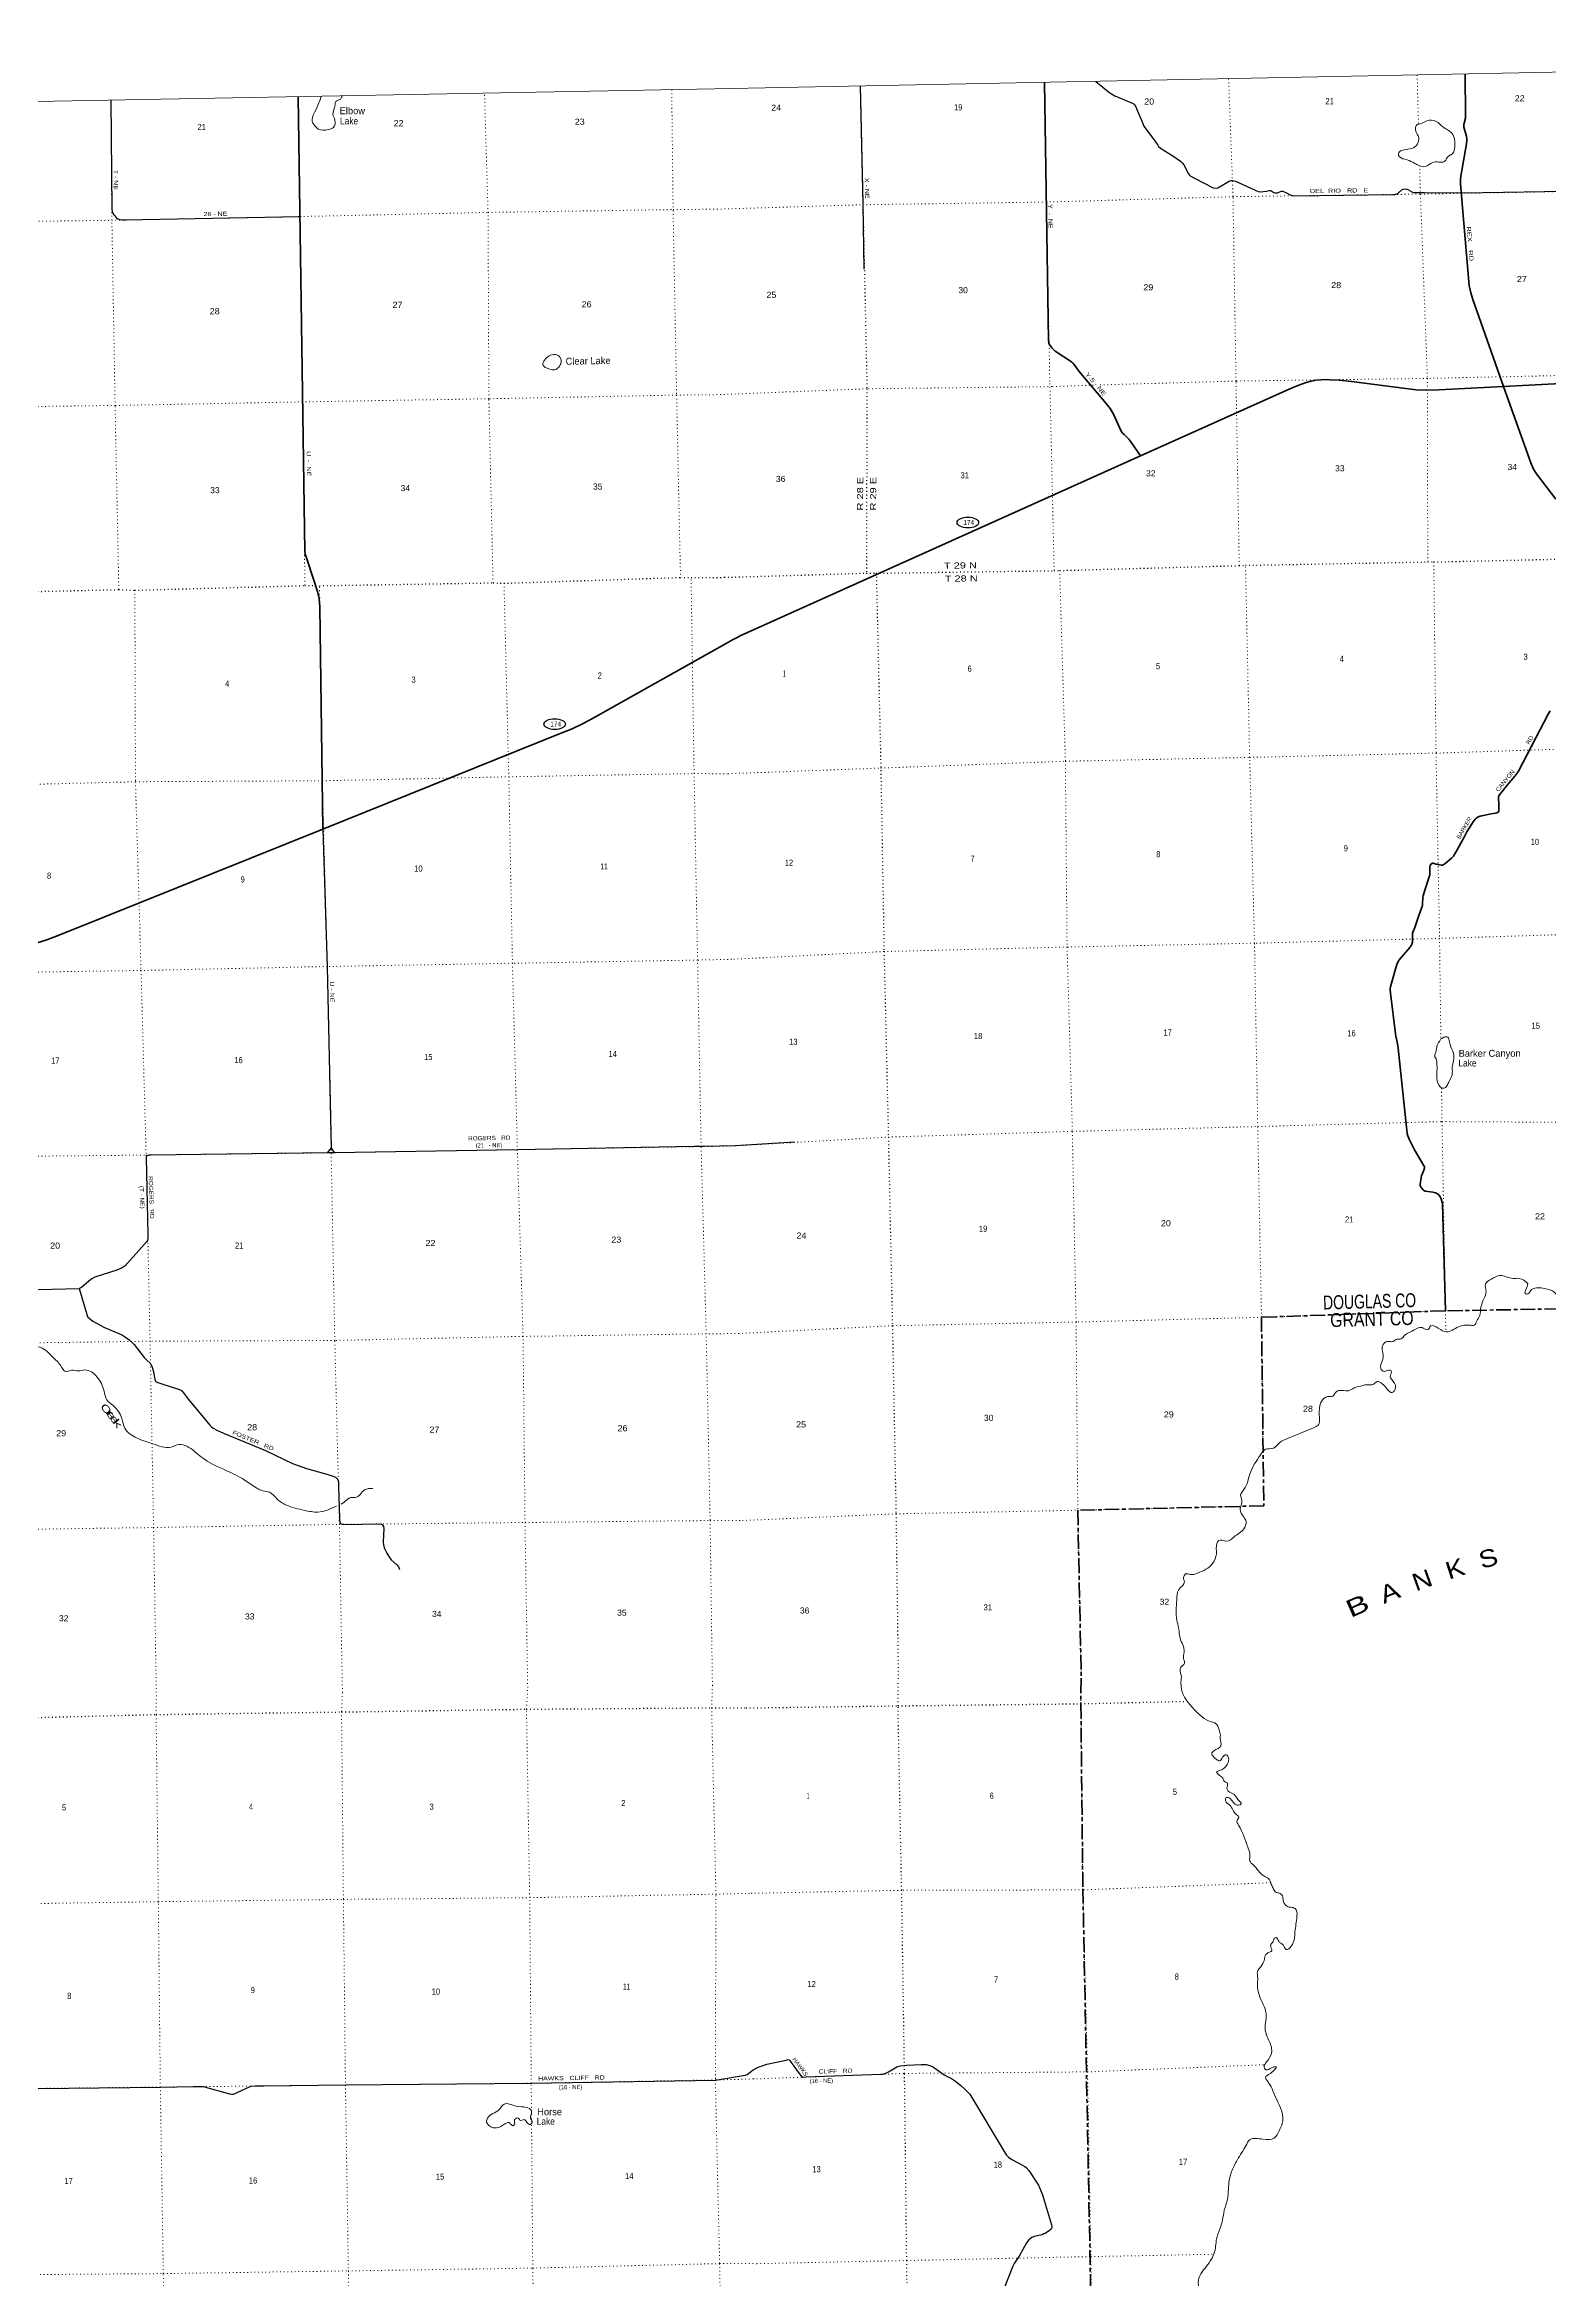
# Model space of a CAD drawing. Header units: feet. Extents: x 246606 to 497223, y 1368 to 189004.
# Drawn here: x 412270 to 455535, y 124718 to 189004 of the extents above; entities that cross this region are included whole.
import ezdxf
from ezdxf.enums import TextEntityAlignment as Align

# ---------------------------------------------------------------- set-up
doc = ezdxf.new("R2010")
doc.units = ezdxf.units.FT
doc.header["$LTSCALE"] = 70
doc.linetypes.add('DOTTED', pattern=[1.5, 0.3, -1.2])
doc.linetypes.add('LONG_DASH_SHORT_DASH', pattern=[9.9, 6, -1.2, 1.5, -1.2])
for name, color, linetype, lineweight in [('11', 7, 'LONG_DASH_SHORT_DASH', 60), ('17', 7, 'Continuous', 25), ('23', 7, 'Continuous', 70), ('26', 7, 'Continuous', 40), ('29', 7, 'Continuous', 25), ('30', 7, 'Continuous', 25), ('39', 7, 'Continuous', 13), ('4', 7, 'Continuous', 13), ('6', 7, 'DOTTED', 25), ('7', 7, 'DOTTED', 13)]:
    doc.layers.add(name, color=color, linetype=linetype, lineweight=lineweight)
for name, color, linetype in [('12', 7, 'Continuous'), ('27', 7, 'Continuous'), ('41', 7, 'Continuous')]:
    doc.layers.add(name, color=color, linetype=linetype)

msp = doc.modelspace()

# ---------------------------------------------------------------- linework, layer by layer
at = {"layer": '11'}
msp.add_line((442075.46, 142008.47), (442065.07, 141276.02), dxfattribs=at)
for points in [[(462989.29, 158027.99), (457783.97, 157993.85), (457896.37, 152668.42), (452551.05, 152580.93), (447259.31, 152393.25), (447326.88, 146970.59), (441977.75, 146842.38), (442075.46, 142008.47)], [(442065.07, 141276.02), (442123.42, 135946.98), (442533.47, 114773.1), (437210.52, 114661.65), (437348.59, 109330.67), (437361.88, 104109.06), (433157.05, 103945.45)]]:
    msp.add_lwpolyline(points, dxfattribs=at)
at = {"layer": '17'}
for centre in [(438815.91, 175257.32), (426937.01, 169458.03)]:
    msp.add_ellipse(centre, major_axis=(309.24, -1), ratio=0.500121, dxfattribs=at)
at = {"layer": '23'}
for points in [[(443782.98, 177174.46), (448141.15, 179135.19), (448333.44, 179209.99), (448544.61, 179281.92), (448683.9, 179322.38), (448827.67, 179349.36), (448975.94, 179367.34), (449142.19, 179371.83), (449217.26, 179366.97), (449493.99, 179355.42), (449851.98, 179312.94), (451702.91, 179075.3), (451995.72, 179068.05), (452362.93, 179078.19), (454220.97, 179175.2)], [(454220.97, 179175.2), (461376.19, 179548.77), (461582.26, 179548.31), (461705.29, 179544.15), (461881.05, 179530.32), (462049.54, 179510.09), (462148.38, 179494.36), (462547.81, 179421.93)], [(431850.73, 171771.79), (432047.78, 171879.7), (432165.32, 171942.58), (432288.87, 172003.28), (443782.98, 177174.46)], [(420270.56, 166439.45), (427097.01, 169184.4), (427434.81, 169324.73), (427755.39, 169476.29), (428025.36, 169621.78), (431850.73, 171771.79)], [(412057.11, 163162.7), (412334.24, 163250.62), (412530.26, 163325.02), (412895.25, 163473.81), (420270.56, 166439.45)]]:
    msp.add_lwpolyline(points, dxfattribs=at)
at = {"layer": '26'}
for points in [[(441017.8, 187916.91), (441131.48, 180490.34), (441143.75, 180420.53), (441156.06, 180387.69), (441181.46, 180351.67), (441227.85, 180283.02), (441275.61, 180233.64), (441328.36, 180190.66), (441798.18, 179878.08), (441814.24, 179866.13), (441826.55, 179855.35), (441839.88, 179842.52), (441849.11, 179833.29), (441865.77, 179813.01), (441941.29, 179712.15), (442013.13, 179603.97), (442790.23, 178682.18), (442906.91, 178534.12), (443011.86, 178351.65), (443210.59, 177904.5), (443265.98, 177828.56), (443306.72, 177787.86), (443399.3, 177703.36), (443446.48, 177652.05), (443498.77, 177576.05), (443782.98, 177174.46), (443781.72, 177175.56)], [(453116.84, 188158.31), (453130.24, 186959.89), (453121.49, 186890.64), (453076.58, 186705.1), (453074.31, 186673.08), (453080.47, 186629.98), (453096.34, 186562.07), (453150.95, 186370.98), (453164.57, 186297.48), (453162.52, 186260.54), (453151.36, 186153.09), (452990.24, 185223.28), (452980.99, 185132.72), (452980.48, 185013.35), (453003.4, 184767.45), (453233.4, 182064.34), (453247.66, 181992.46), (453278.04, 181861.04), (453334.64, 181672), (454220.97, 179175.2)], [(419560.81, 187504.85), (419748.82, 174426.13), (419762.77, 174347.08), (419786.01, 174270.36), (419835.93, 174124.28), (420119.05, 173270.12), (420167.36, 173072.22), (420185.16, 172833.66), (420270.56, 166439.45)], [(454220.97, 179175.2), (455009.59, 176970.8), (455073.92, 176812.1), (455129.65, 176712.52), (455166.45, 176657.74), (455727.52, 175927.32)], [(455564.51, 169836.74), (455504.08, 169741.07), (454649.67, 168108.55), (454585.18, 168004.2), (454491.61, 167890.21), (454376.03, 167759.85), (454103.31, 167426.05), (454075.33, 167377.87), (454072.36, 167306.68), (454081.94, 167171.61), (454087.87, 167002.2), (454083.53, 166955.06), (454062.47, 166927.28), (454031.23, 166910.93), (453984.12, 166896.17), (453861.29, 166872.67), (453595.4, 166822.75), (453543.18, 166808.74), (453517.45, 166798.12), (453480.53, 166779.65), (453435.4, 166748.86), (453400.53, 166720.13), (453382.07, 166699.6), (453343.09, 166646.24), (453281.82, 166541.64), (453168.84, 166358.85), (453083.56, 166201.72)], [(453083.56, 166201.72), (452850.52, 165772.37), (452778.96, 165659.95), (452727.3, 165603.59), (452543.43, 165444.25), (452485.64, 165405.44), (452469.74, 165398.78), (452454.87, 165399.29), (452422.82, 165402.61), (452277.95, 165432.64), (452210.78, 165452.65), (452190.78, 165456.25), (452173.34, 165455.22), (452158.98, 165449.06), (452143.09, 165438.28), (452128.73, 165421.86), (452114.21, 165391.24), (452102.57, 165331.05), (452097.29, 165280.09), (452098.47, 165138.11), (452096.42, 165113.48), (452093.29, 165096.45), (451956.68, 164681.39), (451908.22, 164514.68), (451898.99, 164476.71), (451894.75, 164444.67), (451893.86, 164309.43), (451888.73, 164257.09), (451878.48, 164210.91), (451830.19, 164082.83), (451763.73, 163890.45), (451670.04, 163606.99), (451619.52, 163489.98), (451605.16, 163442.77), (451600.03, 163397.61), (451600.7, 163311.68), (451599.01, 163224.18), (451598.5, 163187.75), (451591.32, 163155.94), (451581.06, 163129.25), (451561.57, 163093.33), (451521.06, 163034.42), (451228.28, 162690.32), (451212.34, 162666.93), (451195.93, 162638.19), (451165.02, 162572.63), (451120.01, 162447.06), (450997.77, 162009.95), (450966.71, 161900.67), (450959.53, 161862.85), (450958.51, 161827.96), (450964.68, 161721.09), (451113.38, 160546.18), (451125.68, 160484.6), (451160.56, 160322.45), (451194.24, 160139.75), (451449.7, 157685.07), (451469.27, 157610.08), (451508.11, 157514.2), (451658.79, 157213.18), (451852.12, 156886.38), (451921.56, 156771.63), (451937.46, 156742.39), (451944.64, 156719.81), (451948.74, 156699.29), (451948.23, 156679.27), (451929.71, 156624.92), (451862.96, 156458.77), (451853.88, 156428.87), (451846.7, 156395.01), (451825.08, 156236.43), (451827.22, 156196.94), (451834.39, 156167.18), (451843.63, 156141.52), (451862.78, 156113.76), (451909.79, 156055.83), (451926.2, 156041.46), (451943.63, 156031.2), (451961.07, 156024.01), (451978.84, 156020.18), (452182.97, 155992.1), (452224.65, 155982.96), (452266.7, 155970.65), (452290.29, 155961.41), (452311.83, 155950.12), (452334.39, 155935.76), (452349.2, 155923.26), (452378.5, 155891.63), (452399.01, 155858.79), (452425.25, 155798.98), (452459.01, 155695.1), (452464.14, 155675.6), (452465.26, 155650.11), (452550.18, 152582.62)]]:
    msp.add_lwpolyline(points, dxfattribs=at)
at = {"layer": '29'}
for p, q in [((414174.43, 187404.65), (414198.84, 184258.84)), ((420505.39, 157268.94), (420595.71, 157125.45)), ((433831.03, 157430), (432128.95, 157325.87)), ((409944.95, 153148.98), (413262.06, 153218.45))]:
    msp.add_line(p, q, dxfattribs=at)
for points in [[(435720.91, 187813.28), (435798.93, 184411.18), (435823.73, 182549.35)], [(442500.15, 187946.13), (442897.76, 187619.6), (443043.54, 187531.35), (443570.35, 187311.91), (443612.03, 187276.86), (443636.96, 187236.94), (443689.09, 187118.39), (443828.64, 186782.18), (443871.34, 186678.06), (443898.15, 186628.17), (444194.27, 186240.04), (444275.27, 186111.7), (444300.2, 186076.77), (444351.7, 186031.01), (444742.18, 185787.37), (444928.53, 185652.62), (444979.95, 185605.79), (445028.27, 185547.83), (445157.92, 185293.34), (445176.18, 185264.43), (445207.79, 185233.46), (445333.71, 185160.15), (445871.03, 184886.66), (445953.29, 184877.81), (446005.67, 184886.66), (446123.67, 184955.01), (446334.8, 185081.27), (446384.67, 185096.24), (446412.12, 185096.52), (446459.47, 185091.25), (446511.49, 185077.93), (447162.6, 184781.87), (447224.46, 184772.89), (447402.04, 184787.76), (447481.75, 184806.82), (447527.02, 184805.84), (447611.4, 184751.93), (447649.47, 184741.29), (447716.12, 184741.95), (447804.38, 184779.98), (447830.82, 184786.86), (447853.84, 184788.39), (447875.7, 184786.86), (447915.82, 184774.61), (447957.15, 184755.31), (448081.12, 184683.41)], [(448081.12, 184683.41), (448108.79, 184671), (448141.89, 184663.9), (448222.27, 184656.8), (451034.44, 184693.3), (451066.12, 184691.92), (451097.24, 184694.71), (451147.12, 184715.92), (451185.66, 184736.61), (451306.57, 184840.07), (451329.02, 184848.8), (451371.4, 184855.04), (451438.26, 184849.35), (451471.15, 184838.82), (451600.79, 184765.22), (451638.2, 184756.49), (451690.68, 184750.58), (451943.32, 184750.52), (453030.8, 184743.43), (456586.9, 184799.28)], [(414198.84, 184258.84), (414220.91, 184168.17), (414253.45, 184112.38), (414284.25, 184077.57), (414311.54, 184042.63), (414332.46, 184024.03), (414369.64, 183998.46), (414433.85, 183977.77), (414499.78, 183963.58), (414579.92, 183961.91), (419610.34, 184059.66)], [(420270.56, 166439.45), (420396.03, 162474.82), (420504.09, 157268.15), (420391.33, 157127.43)], [(415188.78, 156976.96), (415235.26, 154775.25), (415235.26, 154665.98), (415223.64, 154605.53), (415209.93, 154571.28), (414584.15, 153871.26), (414500.39, 153813.78), (414342.27, 153752.13), (413708.94, 153543.74), (413626.7, 153497.01), (413535.88, 153429.44), (413325.91, 153251.98), (413287.61, 153227.55), (413262.06, 153218.45)], [(432128.95, 157325.87), (431215.94, 157305.29), (431106.9, 157305.04), (430947.04, 157305.88), (425861.83, 157215.91), (420603.97, 157125.6), (420416.12, 157127.75), (415320.08, 157061.82), (415265.46, 157059.49), (415233.1, 157051.34), (415214.34, 157039.73), (415199.23, 157017.64), (415191.1, 156999.04), (415188.78, 156976.96)], [(413262.06, 153218.45), (413487.85, 152446.12), (413514.55, 152399.28), (413539.48, 152375.57), (413612.11, 152311.81), (413654.17, 152279.52), (413988.56, 152100.2), (414404.54, 151925.64), (414504.41, 151879.07), (414591.68, 151824.18), (414698.89, 151741.85), (414796.42, 151657.98), (414838.52, 151607.12), (415133.33, 151234.19), (415195.07, 151166.76), (415298.47, 151078.58), (415314.75, 151056.98), (415347.17, 150987.12), (415388.2, 150865.06), (415444.41, 150569.21), (415464.15, 150548.58), (415524.2, 150515.57), (415635.46, 150475.64), (416141.91, 150319.06), (416187.43, 150298.5), (416212.36, 150278.54), (416259.18, 150224.86), (416409.19, 150024.66), (417017.72, 149290.53), (417062.59, 149243.12), (417118.74, 149203.98), (417222.17, 149145.82), (417414.85, 149061.16), (418619.9, 148558.74), (419395.91, 148184.3), (419796.88, 148047.68), (420311.17, 147901.32), (420538.34, 147830.96), (420628.11, 147791.04), (420671.96, 147755.82), (420702.91, 147716.19), (420714.98, 147659.8), (420721.95, 147529.6), (420744.04, 146608.94)], [(420744.04, 146608.94), (420747.52, 146543.84), (420752.83, 146515.24), (420762.94, 146485.81), (420773.09, 146469.44), (420796.78, 146454.66), (420823.05, 146445.03), (420866.98, 146437.14), (421941.24, 146448.06), (421983.34, 146425.71), (421997.6, 146405.24), (422011.68, 146379.78), (422020.55, 146326.17), (422005.63, 145919.82), (422012.97, 145845.48), (422034.94, 145759.83), (422106.89, 145606.4), (422161.14, 145515.77), (422235.92, 145419.39), (422391.99, 145268.04), (422440.09, 145216.44), (422474.81, 145134.22)], [(401743.34, 130062.45), (405092, 130133.61), (405170.45, 130134.93), (410304.97, 130192.42), (415598.03, 130248.2), (416543.52, 130262.15), (416830.42, 130266.8), (417579.67, 130055.27), (417646, 130048.4), (417695.59, 130048.4), (417745.17, 130066.44), (417820.9, 130102.25), (418158, 130255.35), (418207.61, 130274.3), (418322, 130282.19), (418584.29, 130287.69), (420920.12, 130308.61), (426261.22, 130357.84), (431554.69, 130448.08), (432409.33, 130587.46), (432471.56, 130612.88), (432640.97, 130741.24)], [(432640.97, 130741.24), (432768.18, 130810.77), (432842.06, 130842.81), (432963.39, 130881.57), (433033.98, 130903.68), (433588.92, 131026.76), (433650.76, 131038.66), (433674.54, 131036.28), (433688.81, 131024.38), (433716.12, 130988.07), (433936.13, 130678.1), (434037.64, 130547.13), (434053.03, 130537.28), (434079.8, 130535.3), (434156.87, 130539.75), (436317.97, 130616.13), (436372.15, 130622.29), (436423.86, 130635.84), (436462.03, 130650.63), (436535.43, 130690.64), (436776.56, 130826.53), (436830.19, 130848.96), (436887.62, 130862.54), (437055.78, 130882.58), (437471.06, 130899.07), (437615.39, 130895.86), (437719.85, 130871.88), (437829.44, 130819.7), (438139.6, 130596.25), (438349.71, 130493.71), (438462.07, 130419.88), (438614.53, 130289.51), (438752.22, 130167.61), (438870.93, 130044.04)], [(438870.93, 130044.04), (439918.89, 128301.79), (439982.51, 128227.48), (440077.31, 128163.94), (440391.58, 128004.96), (440453.42, 127966.88), (440496.23, 127932.37), (440572.63, 127847.53), (440846.37, 127423.85), (440959.34, 127152.07), (441220.64, 126288.8), (441231.13, 126230.76), (441228.75, 126204.58), (441221.61, 126190.3), (441202.59, 126156.99), (441161.84, 126120.35), (441036.1, 126037.99), (441000.43, 126021.33), (440948.63, 125999.13), (440724.54, 125945.18), (440651.84, 125916.53), (440615.14, 125892.82), (440572.33, 125853.55), (440503.85, 125766.41), (440292.47, 125381.23), (440148.99, 125168.15), (440105.17, 125093.28), (439858.78, 124467.58)]]:
    msp.add_lwpolyline(points, dxfattribs=at)
at = {"layer": '39'}
for points in [[(420218.44, 187515.72), (420074.66, 187142.79), (419959.31, 186840.99), (419973.35, 186766.64), (420025.73, 186693.26), (420135.7, 186578.94), (420422.89, 186560.01), (420576.63, 186626.52), (420615.63, 186835.5), (420556.92, 186997.57), (420620.54, 187269.78), (420640.07, 187373.26), (420711.87, 187407.4), (420787.29, 187457.78), (420820.32, 187527.35)], [(451730.55, 185556.57), (451975.05, 185495.71), (452184.4, 185619.54), (452319.74, 185630.75), (452461.63, 185623.96), (452539.64, 185660.05), (452597.78, 185760.2), (452768.43, 185893.22), (452819.04, 186049.66), (452731.51, 186458.98), (452473.71, 186642.54), (452285.53, 186795.45), (452013.85, 186811.33), (451863.94, 186737.27), (451731.35, 186697.9), (451688.84, 186541.65), (451779.45, 186325.97), (451745.5, 186151.77), (451578.89, 186018.85), (451359.2, 185981.49), (451227.14, 185921.96), (451203.55, 185816.56), (451384.51, 185707.84), (451607.38, 185622.27), (451730.55, 185556.57)], [(426639.47, 179929.48), (426777.57, 180054.15), (426956.36, 180089), (427093.69, 180009.7), (427108.58, 179824.31), (427028.89, 179705.16), (426899.15, 179647.33), (426767.11, 179678.3), (426663.17, 179716.03), (426592.42, 179797.02), (426639.47, 179929.48)], [(452442.44, 160416), (452500.17, 160453.64), (452615.7, 160448.25), (452661.68, 160314.22), (452759.72, 160046.29), (452784.97, 159774.66), (452741.22, 159588.13), (452748.34, 159469.33), (452708.74, 159278.86), (452620.01, 159109.44), (452549.94, 159000.94), (452465.33, 158984.86), (452366.13, 159063.21), (452300.05, 159348.01), (452307.27, 159616.37), (452297.81, 159747.22), (452281.4, 159833.54), (452247.57, 159889.22), (452272.45, 160022.88), (452311.84, 160221.41), (452397.1, 160368.57), (452421.14, 160404.19), (452442.44, 160416)], [(454914.67, 153363.43), (454862.57, 153186.79), (454838.72, 153091.46), (454888.16, 153058.33), (455000.82, 153163.78), (455124.53, 153233.2), (455483.68, 153201.21), (455709.3, 153087.47), (455755.8, 153011.93), (455785.01, 152978.33), (455822.42, 152940.88), (455895.07, 153105.9), (455975.1, 153220.68), (456080.71, 153285.64), (456141.53, 153438.29), (456124.7, 153619.38), (456107.6, 153810.54), (456103.07, 153907.22), (456144.88, 153934.41), (456244.95, 153900.44), (456437.05, 153908.93), (456661.53, 153839.53), (456725.53, 153947.89), (456632.9, 154084.87), (456585.21, 154206.77), (456630.54, 154254.2), (456821.09, 154244.51), (456966.17, 154348.7), (457042.03, 154546.05), (457053.48, 154651.17), (457026.43, 154757.42), (457233.14, 154905.38), (457522.53, 155065.35), (457728.87, 155227.42), (458039.06, 155365.69), (458570.62, 155476.84), (459176.59, 155450.58), (459458.89, 155180.88), (459408.82, 154925.64), (459423.01, 154768.69), (459728.92, 154759.66), (460024.49, 154603.19), (460178.94, 154501.92), (460213.88, 154325.29), (460256.57, 154318.21), (460326.1, 154212.96), (460418.4, 154166.7), (460525.59, 154092.57), (460703.15, 154114.84), (460935.44, 154212.99), (461124.22, 154193.17), (461112.32, 154027.55), (461108.96, 153922.61), (461243.51, 153730.14), (461373.95, 153539.59), (461563.99, 153471.41), (461880.68, 153515.06), (462233.67, 153720.87), (462327.4, 153775.47), (462371.16, 153883.36), (462526.57, 153979.72), (462715.53, 154109.13), (462908.49, 154240.64), (463066.97, 154261.85)], [(444955.18, 142066.87), (444922.29, 142266.88), (444948.73, 142340.08), (445021.92, 142406.31), (445046.03, 142491.56), (445024.44, 142543.48), (445036.8, 142769.61), (444919.19, 143168.15), (444877.22, 143459.56), (444822.93, 143680.11), (444822.21, 144254.78), (444885.14, 144560.72), (445043.33, 144784.19), (445020.8, 144872.39), (445078, 145008.82), (445212, 144993.78), (445417.47, 145032.83), (445855.68, 145309.17), (445961.72, 145591.92), (445978.27, 145890.74), (446024.79, 145970.46), (446253.93, 145955.61), (446469.51, 146073.54), (446750.9, 146307.93), (446816.44, 146513.11), (446737.62, 146664.53), (446645.4, 146864.03), (446678.63, 146987.81), (446695.11, 147133.37), (446657.22, 147267.59), (446753.99, 147439.22), (446932.11, 147909.15), (447232.13, 148440.39), (447377.88, 148597.03), (447607.79, 148630.59), (447787.82, 148792.06), (448005.58, 148903.98), (448570.37, 149138.9), (448812.62, 149243.33), (448896.23, 149297.7), (448925.15, 149510.1), (448938.48, 149855.22), (448984, 149973.23), (449164.61, 150112.52), (449308, 150125.93), (449394.25, 150234.81), (449477.97, 150285.15), (449757.43, 150281.55), (449927.47, 150360.11), (450164.58, 150428.12), (450234.92, 150447.9), (450487.3, 150473.93), (450562.71, 150532.14), (450836.13, 150371.12), (451019.95, 150230.2), (451113.3, 150377.55), (451006.3, 150600.91), (450959.18, 150700.64), (450989.71, 150850.56), (450950.64, 150873.85), (450787.6, 150837.81), (450688.4, 150916.16), (450742.78, 151161.41), (450735.73, 151433.47), (450738.31, 151568.63), (450884.73, 151699.06), (451042.64, 151698.7), (451158.32, 151765.91), (451249.57, 151759.96), (451354.55, 151849.11), (451633.57, 152018.92), (451856.05, 152104.74), (451911.3, 152081.82), (452056.04, 152042.84), (452120.14, 152147.16), (452340.52, 152079.69), (452572.01, 151974.16), (452924.59, 152117.45), (453265.51, 152163.67), (453372.79, 152164.15), (453454.43, 152295.09), (453535.59, 152444.18), (453567.87, 152682.87), (453656.64, 152928.92), (453720.21, 153132.04), (453700.25, 153355.4), (453872.77, 153494.5), (454113.05, 153596.87), (454497.93, 153509.02), (454673.94, 153513.1), (454914.67, 153363.43)], [(409840.15, 152142.86), (409880.93, 152126.35), (410037.05, 152177.21), (410283.99, 152153.22), (410342.39, 152003.26), (410522.64, 151981.6), (410654.17, 151892.06), (410806.61, 152009.02), (410953.05, 151889.58), (411245.88, 151652.7), (411603.87, 151550.76), (411954.84, 151563.74), (412200.65, 151505.38), (412535.19, 151217.07), (412757.88, 150960.23), (412845.75, 150841.31), (413042.91, 150868.55), (413227.09, 150851.03), (413424.25, 150878.26), (413772.58, 150681.17), (413979.06, 150270.45), (414058.23, 150020.06), (414238.21, 149853), (414490.15, 149479.79), (414578.12, 149201.35), (414924.67, 148917.38), (415379.1, 148755.29), (415902.54, 148657.57), (416142.83, 148734.37), (416356.15, 148683.26), (416782.27, 148366.99), (417480.54, 147988.99), (418018.71, 147711.92), (418372.07, 147476.59), (418541.58, 147402.16), (418732.44, 147360.58), (418955.63, 147162.31), (419214.4, 146993.22), (419741.31, 146839.05), (420126.19, 146790.29), (420663.51, 146960.06)], [(420792.8, 147018.89), (420798.59, 147021.47), (421110.6, 147213.17), (421201.61, 147207.42), (421468.46, 147428.26), (421701.67, 147466.51)], [(444955.18, 142066.87), (444957.69, 141698.1), (445325.69, 141111.7), (445824.6, 140751.62), (445940.37, 140709.36), (446040.63, 140525.58), (446077.74, 140374.95), (446071.34, 140286.07), (446093.65, 140064.55), (445888.53, 139923.62), (445829.55, 139841.84), (445875.42, 139761.98), (445951.46, 139686.71), (446053.3, 139634.1), (446140.13, 139736.56), (446239.63, 139808.99), (446303.35, 139745.59), (446273.07, 139531.19), (446062.55, 139355.85), (445976.6, 139313.93), (446085.74, 139194.88), (446147.44, 139131.45), (446197.53, 139041.58), (446279.24, 138986.59), (446267.78, 138845.15), (446305.66, 138761.11), (446464.56, 138677.27), (446582.4, 138524.08), (446675.63, 138392.63), (446551.18, 138360.09), (446358.02, 138550.24), (446244.61, 138574.39), (446224.06, 138487.26), (446347.53, 138356.37), (446534.07, 138089.44), (446610, 138020.22), (446559.35, 137924.47), (446602.32, 137784.03), (446866.31, 137151.34), (446929.02, 136926.53), (446924.09, 136758.99), (447029.3, 136633.82), (447323.5, 136326.49), (447464.22, 136244.33), (447541.89, 136082.33), (447594.41, 135970.32), (447662.99, 135862.63), (447792.87, 135820.62), (447871.53, 135713.11), (447887.73, 135602.45), (448005.72, 135441.19), (448102.92, 135420.78), (448228.66, 135384.74), (448279.19, 135163.75), (448223.02, 134716.86), (448113.85, 134299.27), (447972.35, 134207.91), (447879.16, 134337.34), (447754.16, 134441.98), (447679.53, 134549.56), (447627.6, 134522.39), (447590.99, 134430.93), (447522.34, 134326.78), (447553.52, 134169.99), (447439.68, 134109.4), (447323.35, 133859.13), (447192.03, 133654.98), (447152.68, 133601.81), (447147.64, 133440.32), (447148.02, 133097.36), (447263.89, 132726.25), (447397, 132296.94), (447361.42, 131935.17), (447424.39, 131696.24), (447551.83, 131353.58), (447484.38, 131077.98), (447348.53, 130793.05), (447387.71, 130747.36), (447561.96, 130813.09), (447672.56, 130831.25), (447514.73, 130642.76), (447375.89, 130517.15), (447475.58, 130363.63), (447586.72, 130137.69), (447831.24, 129575.25), (447876.37, 129319.86), (447771.55, 128993.13), (447622.2, 128782.6), (447302.13, 128748.51), (446919.24, 128729.4), (446813.46, 128562.04)], [(426242.11, 129401.79), (426264.71, 129571.39), (426118.51, 129662.83), (425819.4, 129702.47), (425479.79, 129755.87), (425339.98, 129601.34), (425003.27, 129352.26), (424978.08, 129243.13), (425165.34, 129079.47), (425348.85, 129097.26), (425477.28, 129175.05), (425525.51, 129197.67), (425609.97, 129230.7), (425673.05, 129176.82), (425727.93, 129136.99), (425783.94, 129189.93), (425782.78, 129310.91), (425903.53, 129348.31), (425936.34, 129294.15), (426055.25, 129313.38), (426132.64, 129241.48), (426242.28, 129173.91), (426287.89, 129259.02), (426238.58, 129349.32), (426242.11, 129401.79)], [(446813.46, 128562.04), (446563.03, 128147.91), (446397.77, 127818.06), (446306.55, 127303.96), (446283.53, 127025.13), (446190.7, 126704.67), (446139.5, 126423.31), (446086.44, 126240.77), (445981.1, 125942.27), (445910.58, 125507.23), (445680.25, 125097.51), (445441, 124625.08), (445442.89, 124524.24), (445353.46, 124345.07), (445357.28, 123818.58), (445427.62, 123509.18), (445452.99, 123124.31), (445385.95, 122826.52), (445321.5, 122498.51), (445262.2, 122219.01), (445281.03, 121967.18), (445320.86, 121564.41), (445387.63, 121337.66), (445436.91, 121076.29), (445534.17, 120622.12), (445537.87, 120424.48), (445446.13, 120261.4), (445472.42, 120041.98), (445433.47, 119752.77), (445478.34, 119618.42), (445434.73, 119470.35), (445435.51, 119321.07), (445424.38, 119161.49), (445445.25, 119016.61), (445491.14, 118827.81), (445460.42, 118637.61), (445454.15, 118433.73), (445298.83, 118219.05), (445333.77, 118076.45), (445261.01, 117869.34), (445268.04, 117817.02), (445177.67, 117688.26), (444997, 117426.73), (444199.34, 116722.17), (444014.57, 116464.59), (443788.31, 116159.85), (443613.07, 116039.63), (443534.04, 115951.44), (443330.53, 115939.65), (443164.78, 115958.81), (443008, 115713.85), (442702.32, 115127.23), (442662.92, 114969.15), (442709.66, 114842.9), (442596.13, 114766.18), (442562.18, 114640.47), (442447.21, 114640.39), (442217.48, 114521.19), (442040, 114197.17), (442025.21, 114017.35), (441992.12, 114061.13), (441885.68, 113821.12), (441690.43, 113476.6), (441659.92, 113490.16), (441498.9, 113364.15), (441510.91, 113261.48), (441477.66, 112990.54), (441466.08, 112855.15), (441359.15, 112641.36), (441096.32, 112243.15), (440795.86, 112023.81), (440522.01, 111675.83), (440362.99, 111442.94), (440202.07, 111203.95), (440108.27, 111042.86), (439925.41, 110575.5), (439758.87, 110421.14), (439531.39, 110074.01), (439232.65, 109654.97), (439124.48, 109291.87), (438928.29, 108997.76), (438662.14, 108454.24), (438512.13, 108171.07), (438538.59, 108050.5), (438600.94, 107952.79), (438573.88, 107889.75), (438484.48, 107924.43), (438465.53, 107859.52), (438561.54, 107794.7), (438542.63, 107727.78), (438445.27, 107756.26)]]:
    msp.add_spline(points, degree=3, dxfattribs=at)
at = {"layer": '4'}
msp.add_lwpolyline([(246606.45, 184933.96), (277430.77, 185294.38), (308254.57, 185697.19), (339077.78, 186142.4), (369900.35, 186630.01), (400722.22, 187160.02), (431543.33, 187732.43), (462363.63, 188347.22), (493183.04, 189004.41), (497222.97, 5471.78), (466151.09, 4809.2), (435078.34, 4189.37), (404004.75, 3612.28), (372930.4, 3077.93), (341855.35, 2586.32), (310779.64, 2137.47), (279703.36, 1731.35), (248626.54, 1367.98)], close=True, dxfattribs=at)
at = {"layer": '6'}
for points in [[(435720.91, 187813.28), (435798.27, 184400.29), (435915.16, 179105.82), (435896.65, 173802.15)], [(431813.95, 173681.15), (435896.65, 173802.15), (436182.12, 173800.72), (441297.88, 173873.1), (441456.69, 173877.09), (446620.24, 174018.84), (446800.2, 174027.05), (452040.82, 174124.52), (452212.94, 174122.46), (457454.95, 174244.16), (457544.23, 174236.15), (462651.94, 174375.84)], [(400975.27, 173010.58), (403755.5, 173090.66), (404409.96, 173097.66), (409022.04, 173208.68), (409542.71, 173217.9), (414401.63, 173327.56), (414862.39, 173311.03), (419753.01, 173443.7), (420173.06, 173440.27), (425161.89, 173522.94), (425477.17, 173510.78), (430552.64, 173678.45), (430857.46, 173680.16), (431813.95, 173681.15)], [(436182.12, 173800.72), (436312.12, 168234.33), (436405.36, 162915.11), (436529.41, 157578.46), (436645.7, 152150.88), (436749.42, 146739.15), (436815.73, 141905.53)], [(437361.88, 104109.06), (437344.84, 109323.89), (437210.52, 114661.65), (437122.85, 119986.15), (437058.34, 125258.62), (436995.82, 130640.07), (436913.2, 135910.19), (436807.71, 141216.21), (436815.73, 141905.53)], [(401554.04, 140647.61), (405058.89, 140761.4), (410170.88, 140833.86), (415474.04, 140966.54), (420809.77, 141040.09), (426123.83, 141119.36), (431448.06, 141159.47), (432440.4, 141155.11)], [(432440.4, 141155.11), (436807.71, 141216.21), (442065.07, 141276.02), (445105.36, 141345.54)]]:
    msp.add_lwpolyline(points, dxfattribs=at)
at = {"layer": '7'}
msp.add_line((451735.39, 188130.42), (451774.04, 186724.12), dxfattribs=at)
for points in [[(441017.8, 187916.91), (441071.19, 184476.46), (441173.73, 179254.45), (441297.88, 173873.1)], [(446620.24, 174018.84), (446527.27, 179327.98), (446440.26, 184641.3), (446314.25, 188021.78)], [(414401.63, 173327.56), (414295.04, 178613.41), (414201.22, 183952.08), (414174.43, 187404.65)], [(419560.81, 187504.85), (419610.71, 184058.91), (419684.92, 178724.47), (419753.01, 173443.7)], [(425161.89, 173522.94), (425042.94, 178818.57), (425019.21, 184179.22), (424917.11, 187605.79)], [(430300.59, 187708.53), (430339.89, 184234), (430441.05, 178923.79), (430552.64, 173678.45)], [(451806.81, 185531.9), (451829.51, 184705.92), (452029.6, 179403.29), (452040.82, 174124.52)], [(431609.98, 184272.14), (435798.27, 184400.29), (441071.19, 184476.46), (446440.52, 184631.22), (451829.51, 184705.92), (457138.96, 184802.96), (462432.93, 184988.96)], [(400785.27, 183634.14), (403547.44, 183698.83), (408949.57, 183882.9), (414201.22, 183952.08), (419619.45, 184059.83), (425019.21, 184179.22), (430341.23, 184260.29), (431609.98, 184272.14)], [(462543.68, 179622.32), (457263.68, 179518.75), (452029.6, 179403.29), (446527.27, 179327.98), (442595.83, 179215.98)], [(431712.7, 178938.57), (430441.05, 178923.79), (425042.94, 178818.57), (419682.8, 178728.46), (414296.74, 178625.56), (408946.17, 178555.89), (403628.27, 178394.15), (400880.13, 178330.43)], [(442425.03, 179210.07), (441231.57, 179168.75), (435915.16, 179105.82), (431712.7, 178938.57)], [(431470.74, 141802.17), (431404.17, 146562.69), (431291.78, 151917.05), (431146.1, 157308.92), (431043.64, 162669.59), (430943.09, 168034.34), (430857.46, 173680.16)], [(441456.69, 173877.09), (441620.07, 168389.81), (441669.42, 163045.38), (441820.96, 157741.63), (441928.59, 152257.39), (441977.75, 146842.38), (442073.94, 142008.44)], [(447307.33, 148539.24), (447259.31, 152393.25), (447151.57, 157881.51), (447059.49, 163156.39), (446919.04, 168500.73), (446800.2, 174027.05)], [(452212.94, 174122.46), (452278.45, 168623.14), (452380.04, 163294.03), (452418.33, 160399.52)], [(414862.39, 173311.03), (414879.89, 167800.79), (415040.68, 162370.93), (415186.28, 157059.83), (415300.69, 151705.52), (415401.14, 146344.8), (415481.82, 141500.6)], [(420831.28, 141600.22), (420745.09, 146436.53), (420612.11, 151727.76), (420507.68, 157086.36), (420396.15, 162485.16), (420253.99, 167828.16), (420173.06, 173440.27)], [(425477.17, 173510.78), (425615.28, 167943.03), (425719.87, 162578.38), (425862.74, 157216.73), (426025.68, 151859.62), (426081.95, 146489.7), (426159.64, 141700.74)], [(431922.78, 168031.02), (436311.14, 168193.98), (441620.07, 168389.81), (446919.04, 168500.73), (452278.45, 168623.14), (457600.14, 168795.07), (462765.05, 168860.55)], [(401074.34, 167470.77), (404511.18, 167532.59), (409615.78, 167666.67), (414879.89, 167800.79), (420253.99, 167828.16), (425615.28, 167943.03), (430943.09, 168034.34), (431922.78, 168031.02)], [(462878.99, 163453.05), (457714.02, 163460.2), (452380.04, 163294.03), (447059.49, 163156.39), (441669.42, 163045.38), (436405.36, 162915.11), (432025.6, 162692.6)], [(432025.6, 162692.6), (431043.64, 162669.59), (425719.87, 162578.38), (420396.15, 162485.16), (415040.68, 162370.93), (409730.77, 162290.17), (404667.75, 162187.43), (401170.01, 162120.84)], [(452437.1, 158980.28), (452449.77, 158022.66), (452550.18, 152582.62), (452560.06, 151975.96)], [(432128.95, 157325.87), (436529.41, 157578.46), (441820.96, 157741.63), (447151.57, 157881.51), (452449.77, 158022.66), (457783.97, 157993.85), (462989.29, 158027.99)], [(401266.87, 156704.89), (404747.82, 156834.27), (409871.55, 157009.24), (415182.24, 157059.72), (420510.67, 157126.82), (425862.74, 157216.73), (431134.1, 157304.58), (432128.95, 157325.87)], [(453555.96, 152598.76), (452550.18, 152582.62), (447259.31, 152393.25), (441928.59, 152257.39), (436645.7, 152150.88), (432232.94, 151926.6)], [(432232.94, 151926.6), (431291.78, 151917.05), (426024.08, 151843.43), (420618.17, 151727.91), (415300.69, 151705.52), (409970.45, 151630.3), (404805.21, 151498.71), (401360.98, 151442.55)], [(432336.54, 146547.81), (436749.42, 146739.15), (441977.75, 146842.38), (446669.1, 146954.82)], [(401456.58, 146096.76), (404939.54, 146155.01), (410089.14, 146272.3), (415401.14, 146344.8), (420745.09, 146436.53), (426081.95, 146489.7), (431404.59, 146546.55), (432336.54, 146547.81)], [(416208.79, 95603.41), (416124.71, 98320.67), (416029.3, 103645.73), (415919.71, 108976.71), (415840.29, 114318.05), (415765.62, 119584.82), (415680.58, 124881.74), (415594.87, 130247.22), (415537.74, 135580.69), (415474.04, 140966.54), (415481.82, 141500.6)], [(420831.28, 141600.22), (420806.02, 141041), (420859.7, 135647), (420918.91, 130307.49), (421002.45, 124958.12), (421107.27, 119703.73), (421127.89, 114390.09), (421223.04, 109091.24), (421379.54, 103710.27), (421464.51, 98421.41), (421516.58, 95702.23)], [(426873.63, 95803.22), (426790.24, 98515.98), (426670.56, 103846.87), (426551.16, 109147.52), (426496, 114485.04), (426413.16, 119761.82), (426304.07, 125040.37), (426261.22, 130357.84), (426216.13, 135697.47), (426123.83, 141119.36), (426159.64, 141700.74)], [(431470.74, 141802.17), (431448.06, 141159.47), (431572.44, 135760.05), (431554.69, 130448.08), (431677.91, 125169.66), (431781.24, 119860.8), (431866.25, 114567.91), (431929.52, 109226.43), (431998.65, 103905.16), (432131.73, 98580.17), (432177.82, 95904.49)], [(442075.46, 142008.47), (442065.07, 141276.02), (442121.04, 135920.68), (442257.47, 130685.84), (442353.39, 125351.4), (442443.92, 120042.35), (442533.47, 114773.1), (442536.47, 114644.07)], [(401647.89, 135399.46), (405089.67, 135439.78), (410264.52, 135501.66), (415537.74, 135580.69), (420859.7, 135647), (426216.13, 135697.47), (431572.07, 135798.36), (432543.13, 135821.45)], [(447521.42, 136125.84), (442121.04, 135920.68), (436913.2, 135910.19), (432543.13, 135821.45)], [(432645.98, 130481.05), (436995.82, 130640.07), (442257.47, 130685.84), (447379.28, 130891.71)], [(432645.98, 130481.05), (431568.76, 130454.26), (426261.22, 130357.84), (420918.91, 130307.49), (415594.87, 130247.22), (410305.11, 130191.3), (405140.51, 130132.47), (401743.34, 130062.45)], [(432748.32, 125167.71), (437058.34, 125258.62), (442355.03, 125371.61), (445875.74, 125438.01)], [(401838.32, 124751.83), (405211.62, 124815.25), (410350.29, 124841.58), (415680.58, 124881.74), (420996.37, 124960.08), (426304.07, 125040.37), (431677.91, 125169.66), (432748.32, 125167.71)]]:
    msp.add_lwpolyline(points, dxfattribs=at)

# ---------------------------------------------------------------- texts
at = {"layer": '12'}
for s, width, p in [('DOUGLAS CO', 0.75, (449035.89, 152615.99)), ('GRANT CO', 0.85, (449240.27, 152110.54))]:
    msp.add_text(s, height=400, rotation=1.57, dxfattribs=dict(at, width=width)).set_placement(p)
at = {"layer": '17', "width": 0.8}
for p in [(438841.96, 175189.01), (426963.06, 169389.72)]:
    msp.add_text('174', height=140, dxfattribs=at).set_placement(p, align=Align.CENTER)
at = {"layer": '27'}
for s, rotation, width, p in [('Y  -  NE', 271.139, 1.25, (441123.39, 184417.21)), ('REX    RD', 274.863, 1.35, (453158.34, 183772.14)), ('Y.5 - NE', 310.132, 1.35, (442184.44, 179518.18)), ('U  -  NE', 270.962, 1.25, (419801.95, 177308.29)), ('RD', 62.374, 1.1, (454964.41, 168860.89)), ('CANYON', 50.751, 1.1, (454074.78, 167501.77)), ('BARKER', 60.008, 1.05, (452966.26, 166140.59))]:
    msp.add_text(s, height=120, rotation=rotation, dxfattribs=dict(at, width=width)).set_placement(p)
at = {"layer": '30'}
for s, rotation, width, p in [('T - NE', 271.105, 1.25, (414253.68, 185114.19)), ('X - NE', 271.523, 1.25, (435854.03, 184872.61)), ('DEL  RIO   RD   E', 0.79, 1.3, (449492.78, 184745.44)), ('26 - NE', 0.552, 1.25, (417179.61, 184075.95)), ('U - NE', 271.054, 1.25, (420479.08, 161753.99)), ('ROGERS   RD', 1.053, 1.15, (425054.93, 157491.27)), ('ROGERS   RD', 272.119, 1.15, (415278.49, 155841.21)), ('(T - NE)', 272.119, 1.15, (415010.22, 155845.47)), ('FOSTER   RD', 337.367, 1.25, (418240.54, 148792.75)), ('HAWKS   CLIFF   RD', 0.904, 1.25, (427417.17, 130450.23)), ('HAWKS', 306.366, 1.05, (433949.76, 130794.82)), ('CLIFF   RD', 1.634, 1.2, (435014.34, 130649.22))]:
    msp.add_text(s, height=120, rotation=rotation, dxfattribs=dict(at, width=width)).set_placement(p, align=Align.CENTER)
for s, rotation, p in [('(21   - NE)', 1.053, (425044.54, 157283.01)), ('(16 - NE)', 1.634, (434603.96, 130370.42)), ('(16 - NE)', 0.904, (427392.76, 130189.01))]:
    msp.add_text(s, height=120, rotation=rotation, dxfattribs=at).set_placement(p, align=Align.CENTER)
at = {"layer": '41'}
for s, p in [('Elbow', (420751.98, 187004.54)), ('Barker Canyon', (452927.06, 159887.78)), ('Horse', (426432.32, 129437.6))]:
    msp.add_text(s, height=200, dxfattribs=at).set_placement(p)
at = {"layer": '41', "width": 0.9}
for p in [(420761.28, 186711.6), (452922.31, 159608.69), (426418.38, 129163.36)]:
    msp.add_text('Lake', height=200, dxfattribs=at).set_placement(p)
at = {"layer": '41'}
msp.add_text('Clear Lake', height=200, rotation=1.117, dxfattribs=at).set_placement((427252.12, 179795.6))
for s, height, rotation, width, p in [('C', 200, 309.48, 1.6, (413952.28, 149698.27)), ('r', 200, 313.549, 2.2, (414066.02, 149579.75)), ('e', 200, 304.589, 1.65, (414102.3, 149518.64)), ('e', 200, 306.589, 1.7, (414196.06, 149399.39)), ('k', 200, 307.164, 1.95, (414284.21, 149279.73)), ('K', 500, 17.725, 1.2, (452902.9, 144926.07)), ('S', 500, 15.739, 1.2, (453848.53, 145223.48)), ('A', 500, 21.696, 1.25, (451036.48, 144248.81)), ('N', 500, 19.71, 1.15, (451962.81, 144600.24)), ('B', 500, 23.682, 1.45, (450117.31, 143869.35))]:
    msp.add_text(s, height=height, rotation=rotation, dxfattribs=dict(at, width=width)).set_placement(p, align=Align.CENTER)
at = {"layer": '6', "width": 1.35}
for s, rotation, p in [('R 28 E', 89.8, (435802.94, 175605.11)), ('R 29 E', 89.8, (436177.94, 175603.9)), ('T 29 N', 0.811, (438130.46, 173928.3)), ('T 28 N', 0.811, (438152.19, 173554))]:
    msp.add_text(s, height=175, rotation=rotation, dxfattribs=at).set_placement(p)
at = {"layer": '7'}
for s, width, p in [('24', 1.1, (433159.31, 187103.57)), ('19', 0.85, (438418.41, 187112.74)), ('20', 1.1, (443887.95, 187282.06)), ('21', 0.85, (449098.44, 187292.12)), ('22', 1.1, (454541.84, 187376.14)), ('21', 0.85, (416663.74, 186551.07)), ('22', 1.1, (422305.65, 186659.6)), ('23', 1.1, (427512.76, 186703.11)), ('30', 1.05, (438542.4, 181856.74)), ('29', 1.1, (443862.44, 181935.89)), ('28', 1.1, (449263.83, 182000.79)), ('27', 1.1, (454603.67, 182175.16)), ('28', 1.1, (417015.04, 181249.24)), ('27', 1.1, (422272.6, 181433.69)), ('26', 1.1, (427709.99, 181448.04)), ('25', 1.1, (433024.23, 181720.26)), ('33', 1.05, (449375.99, 176732.42)), ('34', 1.05, (454333.79, 176769.44)), ('33', 1.05, (417027.73, 176102.32)), ('34', 1.05, (422503.2, 176161.08)), ('35', 1.05, (428036.15, 176205.11)), ('36', 1.05, (433296.2, 176425.66)), ('31', 0.85, (438605.44, 176530.77)), ('32', 1.05, (443939.1, 176586.66)), ('6', 0.85, (438807.25, 170965.57)), ('5', 0.85, (444224.87, 171038.15)), ('4', 0.85, (449507.9, 171248.74)), ('3', 0.85, (454796.04, 171308.99)), ('4', 0.85, (417456.71, 170536.71)), ('3', 0.85, (422817.51, 170650.32)), ('2', 0.85, (428170.82, 170770.55)), ('1', 0.4, (433503.97, 170826.8)), ('9', 0.85, (449624.76, 165799)), ('10', 0.85, (454998.73, 165984.25)), ('10', 0.85, (422896.66, 165217.53)), ('11', 0.65, (428250.29, 165280.55)), ('12', 0.85, (433551.78, 165385.53)), ('7', 0.85, (438891.22, 165497.39)), ('8', 0.85, (444232.16, 165629.45)), ('8', 0.85, (412336.34, 165010.94)), ('9', 0.85, (417904.31, 164902.03)), ('15', 0.85, (455026.39, 160695.77)), ('13', 0.85, (433677.1, 160234.42)), ('18', 0.85, (438990.9, 160398.11)), ('17', 0.85, (444439.86, 160499.8)), ('16', 0.85, (449728.16, 160478)), ('17', 0.85, (412455.01, 159694.1)), ('16', 0.85, (417724.32, 159705.16)), ('15', 0.85, (423181.31, 159797.74)), ('14', 0.85, (428483.04, 159882.33)), ('19', 0.85, (439134.44, 154856.24)), ('20', 1.1, (444368.33, 155014.01)), ('21', 0.85, (449662.45, 155120.81)), ('22', 1.1, (455124.71, 155208.92)), ('20', 1.1, (412427.17, 154369.17)), ('21', 0.85, (417743.33, 154370.64)), ('22', 1.1, (423219.81, 154444.88)), ('23', 1.1, (428564.26, 154539.81)), ('24', 1.1, (433886.57, 154657.83)), ('28', 1.1, (448451.22, 149675.73)), ('29', 1.1, (412600.66, 148972.5)), ('28', 1.1, (418092.49, 149143.48)), ('27', 1.1, (423333.78, 149075.08)), ('26', 1.1, (428743.61, 149115.12)), ('25', 1.1, (433877.55, 149224.64)), ('30', 1.05, (439277.43, 149413.18)), ('29', 1.1, (444451.22, 149511.13)), ('36', 1.05, (433986.8, 143871.92)), ('31', 0.85, (439268.58, 143960.75)), ('32', 1.05, (444332.3, 144122.06)), ('32', 1.05, (412680.41, 143647.82)), ('33', 1.05, (418029.43, 143700.76)), ('34', 1.05, (423407.89, 143772.09)), ('35', 1.05, (428729.64, 143808.88)), ('5', 0.85, (412766.76, 138207.37)), ('4', 0.85, (418142.43, 138223.87)), ('3', 0.85, (423335.83, 138226.49)), ('2', 0.85, (428847.81, 138332.7)), ('1', 0.4, (434189.27, 138541.59)), ('6', 0.85, (439441.45, 138545.16)), ('5', 0.85, (444709.67, 138657.71)), ('9', 0.85, (418193.98, 132951)), ('10', 0.85, (423398.87, 132909.2)), ('11', 0.65, (428897.72, 133051.72)), ('12', 0.85, (434202.29, 133126.62)), ('7', 0.85, (439567.86, 133255.71)), ('8', 0.85, (444763.35, 133340.23)), ('8', 0.85, (412919.26, 132784.24)), ('13', 0.85, (434344.18, 127799.41)), ('18', 0.85, (439557.58, 127931.41)), ('17', 0.85, (444885.41, 128010.31)), ('17', 0.85, (412838.18, 127457.48)), ('16', 0.85, (418142.46, 127473.21)), ('15', 0.85, (423518.82, 127584.11)), ('14', 0.85, (428959.53, 127602.13))]:
    msp.add_text(s, height=175, dxfattribs=dict(at, width=width)).set_placement(p)

doc.saveas('drawing.dxf')
